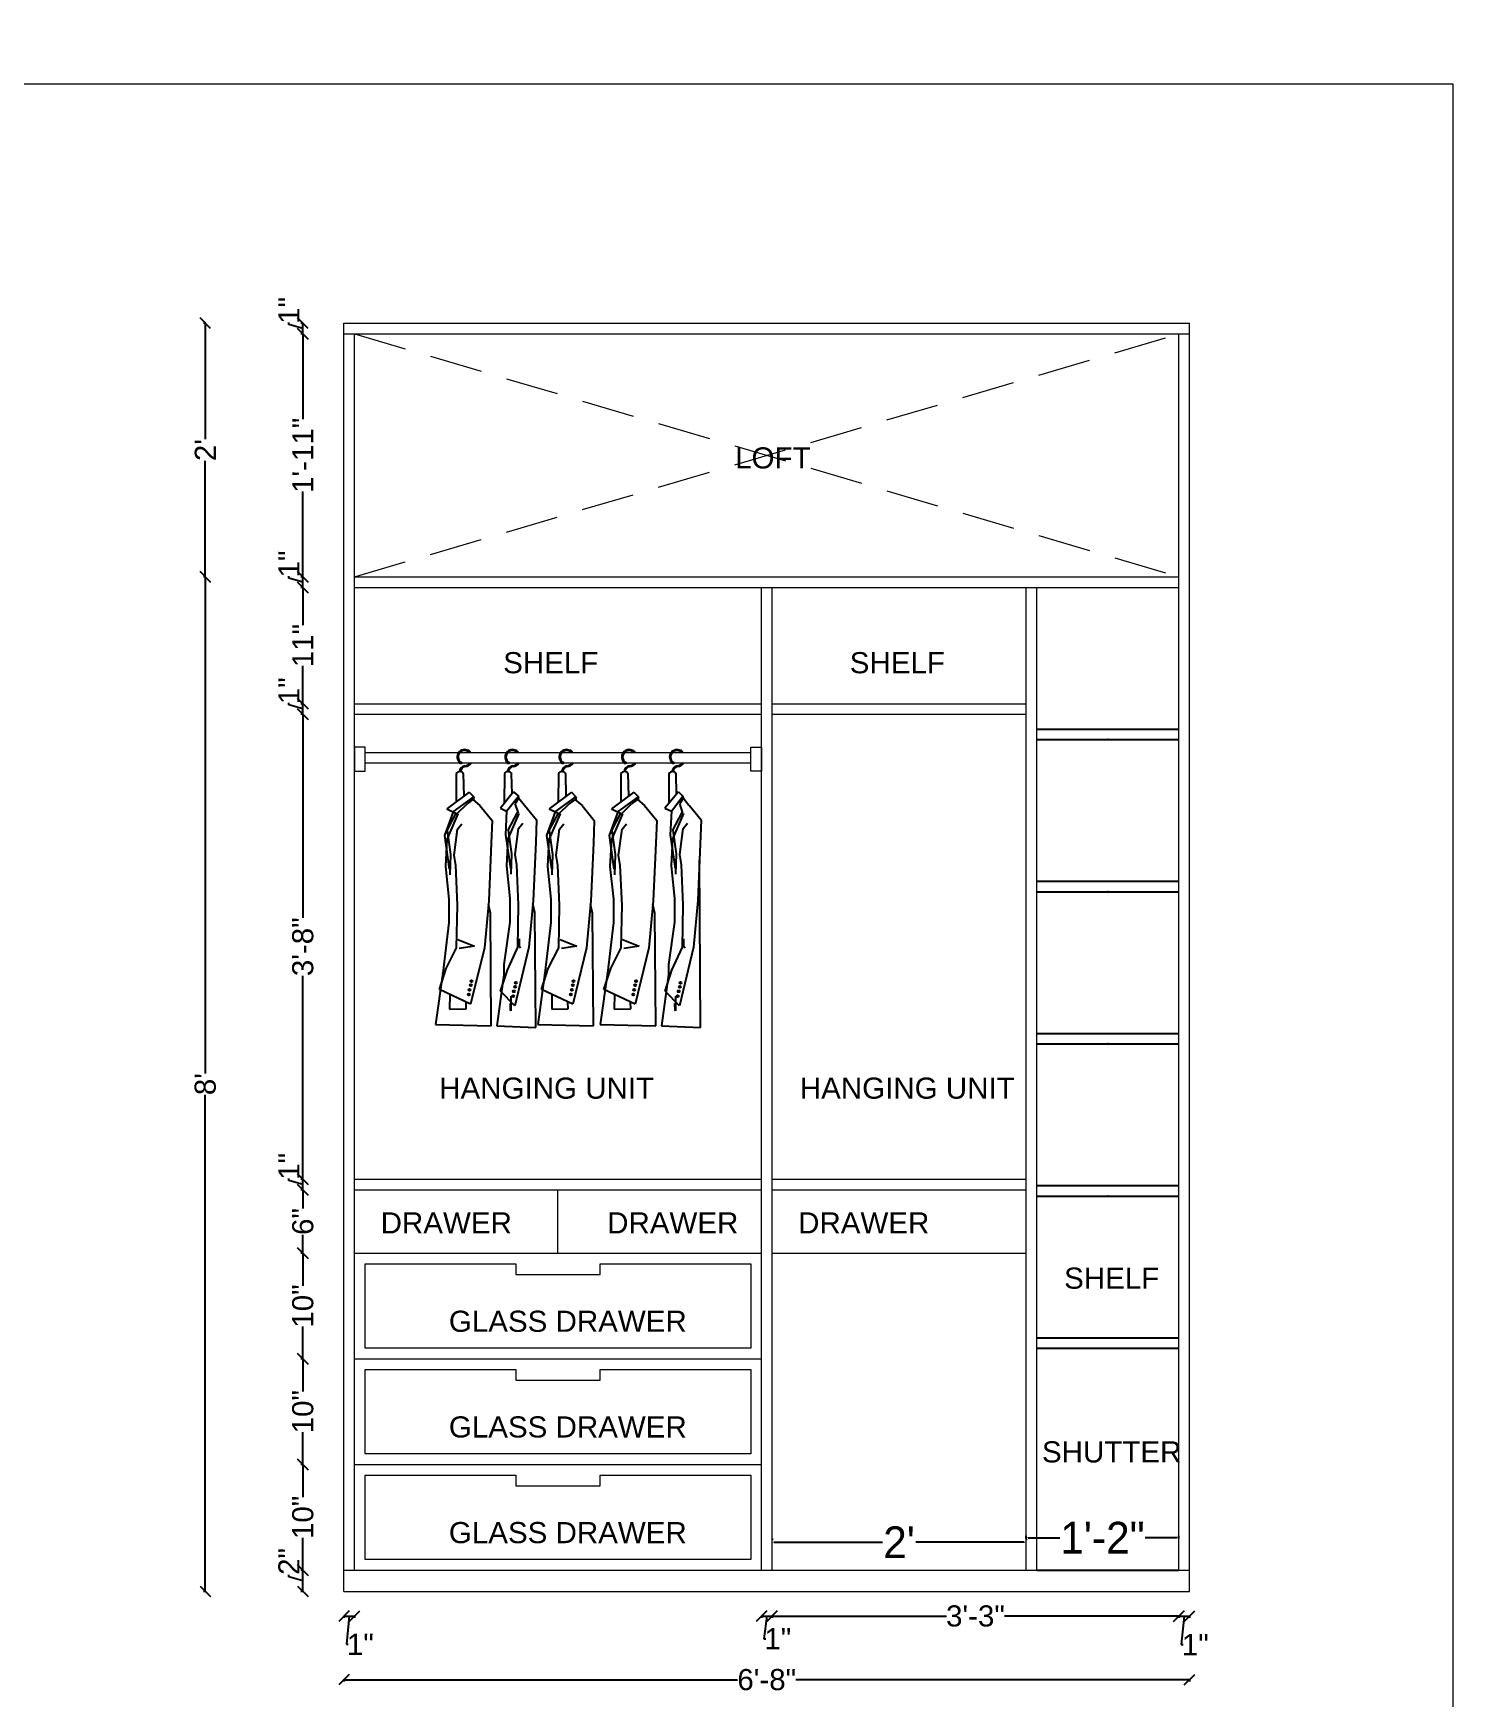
# Model space of a CAD drawing. Header units: inches. Extents: x 15448 to 46480, y -8154 to 0.
# Drawn here: x 17746.5 to 17880.8, y -3089.6 to -2932.1 of the extents above; entities that cross this region are included whole.
import ezdxf

# ---------------------------------------------------------------- set-up
doc = ezdxf.new("R2010")
doc.units = ezdxf.units.IN
doc.header["$MEASUREMENT"] = 0
doc.linetypes.add('DASHED2', pattern=[0.375, 0.25, -0.125])
doc.styles.add('b.k', font='verdana.ttf')
doc.styles.add('HEMI', font='stylu.ttf')
doc.styles.get("Standard").update_dxf_attribs({"font": 'arial.ttf'})
doc.dimstyles.new('STANDARD$0', dxfattribs={"dimscale": 0, "dimtxt": 6, "dimasz": 3, "dimexe": 2, "dimexo": 2, "dimgap": 0, "dimtad": 0, "dimtih": 1, "dimtoh": 1, "dimdec": 1, "dimzin": 0, "dimdsep": 46, "dimlunit": 4, "dimtxsty": 'b.k', "dimcen": 2.5, "dimclrd": 256, "dimclre": 256, "dimclrt": 256, "dimadec": 0, "dimazin": 0, "dimtfac": 1, "dimtdec": 1, "dimtofl": 0, "dimtmove": 2, "dimatfit": 2, "dimfxl": 1, "dimfrac": 2, "dimtolj": 1, "dimtzin": 0, "dimlwd": 9, "dimlwe": 9, "dimarcsym": 0})

# ---------------------------------------------------------------- blocks, each defined once
blk = doc.blocks.new('rdth')
at = {"color": 18, "true_color": 0x000000}
for p, q in [((3607.32, 824.21), (3607.31, 822.23)), ((3607.87, 822.64), (3607.83, 824.19)), ((3610.69, 824.21), (3610.67, 822.12)), ((3611.23, 822.81), (3611.2, 824.19)), ((3614.48, 824.21), (3614.47, 822.23)), ((3615.03, 822.64), (3614.99, 824.19)), ((3618.86, 824.21), (3618.85, 822.23)), ((3619.41, 822.64), (3619.37, 824.19)), ((3622.23, 824.21), (3622.22, 822.12)), ((3622.77, 822.81), (3622.74, 824.19)), ((3608.23, 822.91), (3606.66, 821.75)), ((3608.23, 822.91), (3608.55, 822.59)), ((3611.34, 822.95), (3610.41, 821.79)), ((3611.34, 822.95), (3611.67, 822.63)), ((3615.39, 822.91), (3613.82, 821.75)), ((3615.39, 822.91), (3615.71, 822.59)), ((3619.77, 822.91), (3618.2, 821.75)), ((3619.77, 822.91), (3620.1, 822.59)), ((3622.89, 822.95), (3621.95, 821.79)), ((3622.89, 822.95), (3623.21, 822.63)), ((3606.66, 821.75), (3607.43, 821.38)), ((3607.1, 821.54), (3608.55, 822.59)), ((3607.38, 821.41), (3608.07, 822.09)), ((3608.58, 822.47), (3608.07, 822.09)), ((3608.48, 822.4), (3608.98, 821.97)), ((3608.58, 822.47), (3608.55, 822.59)), ((3608.98, 821.97), (3609.83, 820.93)), ((3610.41, 821.79), (3610.85, 821.58)), ((3610.85, 821.58), (3611.67, 822.63)), ((3611.7, 822.51), (3611.45, 822.13)), ((3611.67, 821.45), (3611.45, 822.13)), ((3611.7, 822.51), (3611.67, 822.63)), ((3611.69, 822.51), (3612.09, 822.01)), ((3612.1, 822.01), (3612.95, 820.97)), ((3613.82, 821.75), (3614.59, 821.38)), ((3614.26, 821.54), (3615.71, 822.59)), ((3614.54, 821.41), (3615.23, 822.09)), ((3615.74, 822.47), (3615.23, 822.09)), ((3615.64, 822.4), (3616.14, 821.97)), ((3615.74, 822.47), (3615.71, 822.59)), ((3616.14, 821.97), (3616.99, 820.93)), ((3618.2, 821.75), (3618.97, 821.38)), ((3618.64, 821.54), (3620.1, 822.59)), ((3618.92, 821.41), (3619.61, 822.09)), ((3620.12, 822.47), (3619.61, 822.09)), ((3620.02, 822.4), (3620.52, 821.97)), ((3620.12, 822.47), (3620.1, 822.59)), ((3620.52, 821.97), (3621.38, 820.93)), ((3621.95, 821.79), (3622.4, 821.58)), ((3622.4, 821.58), (3623.21, 822.63)), ((3623.24, 822.51), (3622.99, 822.13)), ((3623.21, 821.45), (3622.99, 822.13)), ((3623.24, 822.51), (3623.21, 822.63)), ((3623.23, 822.51), (3623.63, 822.01)), ((3623.64, 822.01), (3624.49, 820.97)), ((3607.1, 821.54), (3606.49, 819.88)), ((3607.43, 821.39), (3606.65, 819.6)), ((3606.68, 820.22), (3607.32, 821.44)), ((3607.4, 820.33), (3607.71, 820.69)), ((3609.83, 820.93), (3609.77, 819.35)), ((3610.85, 821.58), (3610.77, 819.92)), ((3611.71, 821.43), (3610.94, 819.64)), ((3610.96, 820.26), (3611.61, 821.48)), ((3611.69, 820.37), (3611.99, 820.73)), ((3612.95, 820.97), (3612.89, 819.4)), ((3614.26, 821.54), (3613.65, 819.88)), ((3614.59, 821.39), (3613.81, 819.6)), ((3613.84, 820.22), (3614.48, 821.44)), ((3614.56, 820.33), (3614.86, 820.69)), ((3616.99, 820.93), (3616.93, 819.35)), ((3618.64, 821.54), (3618.03, 819.88)), ((3618.97, 821.39), (3618.19, 819.6)), ((3618.22, 820.22), (3618.86, 821.44)), ((3618.94, 820.33), (3619.25, 820.69)), ((3621.38, 820.93), (3621.31, 819.35)), ((3622.4, 821.58), (3622.32, 819.92)), ((3623.26, 821.43), (3622.48, 819.64)), ((3622.51, 820.26), (3623.15, 821.48)), ((3623.23, 820.37), (3623.53, 820.73)), ((3624.49, 820.97), (3624.25, 815.33)), ((3606.49, 819.88), (3606.83, 817.52)), ((3606.65, 819.6), (3606.55, 817.71)), ((3606.68, 820.22), (3606.91, 818.54)), ((3607.16, 818.5), (3607.4, 820.33)), ((3609.77, 819.35), (3609.59, 815.29)), ((3610.77, 819.92), (3611.12, 817.56)), ((3610.94, 819.64), (3610.84, 817.76)), ((3610.96, 820.26), (3611.2, 818.58)), ((3611.45, 818.55), (3611.69, 820.37)), ((3612.89, 819.4), (3612.71, 815.33)), ((3613.65, 819.88), (3613.99, 817.52)), ((3613.81, 819.6), (3613.71, 817.71)), ((3613.84, 820.22), (3614.07, 818.54)), ((3614.32, 818.5), (3614.56, 820.33)), ((3616.93, 819.35), (3616.75, 815.29)), ((3618.03, 819.88), (3618.37, 817.52)), ((3618.19, 819.6), (3618.09, 817.71)), ((3618.22, 820.22), (3618.46, 818.54)), ((3618.7, 818.5), (3618.94, 820.33)), ((3621.31, 819.35), (3621.13, 815.29)), ((3622.32, 819.92), (3622.66, 817.56)), ((3622.48, 819.64), (3622.38, 817.76)), ((3622.51, 820.26), (3622.74, 818.58)), ((3622.99, 818.55), (3623.23, 820.37)), ((3606.91, 818.54), (3606.86, 817.12)), ((3607.28, 817.78), (3607.16, 818.5)), ((3611.2, 818.58), (3611.14, 817.16)), ((3611.57, 817.82), (3611.45, 818.55)), ((3614.07, 818.54), (3614.02, 817.12)), ((3614.44, 817.78), (3614.32, 818.5)), ((3618.46, 818.54), (3618.4, 817.12)), ((3618.82, 817.78), (3618.7, 818.5)), ((3622.74, 818.58), (3622.69, 817.16)), ((3623.11, 817.82), (3622.99, 818.55)), ((3606.55, 817.71), (3606.79, 815.41)), ((3607.4, 814.98), (3607.28, 817.78)), ((3610.84, 817.76), (3611.08, 815.45)), ((3611.69, 815.02), (3611.57, 817.82)), ((3613.71, 817.71), (3613.95, 815.41)), ((3614.56, 814.98), (3614.44, 817.78)), ((3618.09, 817.71), (3618.34, 815.41)), ((3618.94, 814.98), (3618.82, 817.78)), ((3622.38, 817.76), (3622.62, 815.45)), ((3623.23, 815.02), (3623.11, 817.82)), ((3624.43, 806.42), (3624.37, 818.15)), ((3606.79, 815.41), (3606.79, 813.77)), ((3607.34, 812.01), (3607.4, 814.98)), ((3609.59, 815.29), (3609.29, 812.01)), ((3609.71, 814.44), (3609.57, 815.04)), ((3611.08, 815.45), (3611.08, 813.81)), ((3611.63, 812.05), (3611.69, 815.02)), ((3612.71, 815.33), (3612.4, 812.05)), ((3612.83, 814.48), (3612.68, 815.08)), ((3613.95, 815.41), (3613.95, 813.77)), ((3614.5, 812.01), (3614.56, 814.98)), ((3616.75, 815.29), (3616.45, 812.01)), ((3616.87, 814.44), (3616.73, 815.04)), ((3618.34, 815.41), (3618.34, 813.77)), ((3618.88, 812.01), (3618.94, 814.98)), ((3621.13, 815.29), (3620.83, 812.01)), ((3621.25, 814.44), (3621.11, 815.04)), ((3622.62, 815.45), (3622.62, 813.81)), ((3623.17, 812.05), (3623.23, 815.02)), ((3624.25, 815.33), (3623.94, 812.05)), ((3606.79, 813.77), (3606.37, 810.22)), ((3609.77, 806.53), (3609.71, 814.44)), ((3611.08, 813.81), (3610.66, 810.83)), ((3612.89, 806.42), (3612.83, 814.48)), ((3613.95, 813.77), (3613.53, 810.22)), ((3616.93, 806.53), (3616.87, 814.44)), ((3618.34, 813.77), (3617.91, 810.22)), ((3621.31, 806.53), (3621.25, 814.44)), ((3622.62, 813.81), (3622.2, 810.83)), ((3607.43, 812.59), (3608.6, 812.11)), ((3611.72, 812.63), (3611.72, 812.15)), ((3614.59, 812.59), (3615.76, 812.11)), ((3618.97, 812.59), (3620.14, 812.11)), ((3623.26, 812.63), (3623.26, 812.15)), ((3606.61, 810.54), (3607.34, 812.01)), ((3608.6, 812.11), (3607.53, 811.95)), ((3609.29, 812.01), (3608.32, 808.04)), ((3610.9, 810.43), (3611.63, 812.05)), ((3612.4, 812.05), (3611.43, 807.93)), ((3611.72, 812.15), (3611.81, 811.99)), ((3613.77, 810.54), (3614.5, 812.01)), ((3615.76, 812.11), (3614.69, 811.95)), ((3616.45, 812.01), (3615.48, 808.04)), ((3618.15, 810.54), (3618.88, 812.01)), ((3620.14, 812.11), (3619.07, 811.95)), ((3620.83, 812.01), (3619.86, 808.04)), ((3622.44, 810.43), (3623.17, 812.05)), ((3623.94, 812.05), (3622.98, 807.93)), ((3623.26, 812.15), (3623.36, 811.99)), ((3606.37, 810.24), (3605.87, 806.63)), ((3606.13, 809.08), (3606.61, 810.54)), ((3606.37, 810.22), (3606.37, 810.24)), ((3610.66, 810.13), (3610.15, 806.52)), ((3610.42, 808.97), (3610.9, 810.43)), ((3610.66, 810.83), (3610.66, 810.13)), ((3613.53, 810.24), (3613.03, 806.63)), ((3613.29, 809.08), (3613.77, 810.54)), ((3613.53, 810.22), (3613.53, 810.24)), ((3617.91, 810.24), (3617.41, 806.63)), ((3617.67, 809.08), (3618.15, 810.54)), ((3617.91, 810.22), (3617.91, 810.24)), ((3622.2, 810.13), (3621.7, 806.52)), ((3621.96, 808.97), (3622.44, 810.43)), ((3622.2, 810.83), (3622.2, 810.13)), ((3608.32, 808.04), (3606.13, 809.08)), ((3611.43, 807.93), (3610.42, 808.97)), ((3615.48, 808.04), (3613.29, 809.08)), ((3619.86, 808.04), (3617.67, 809.08)), ((3622.98, 807.93), (3621.96, 808.97)), ((3606.87, 808.73), (3606.85, 807.7)), ((3606.85, 807.7), (3608.01, 807.72)), ((3608.01, 807.72), (3608, 808.2)), ((3611.12, 807.61), (3611.11, 808.09)), ((3611.15, 808.62), (3611.14, 807.59)), ((3614.02, 808.73), (3614.01, 807.7)), ((3614.01, 807.7), (3615.17, 807.72)), ((3615.17, 807.72), (3615.15, 808.2)), ((3618.41, 808.73), (3618.39, 807.7)), ((3618.39, 807.7), (3619.55, 807.72)), ((3619.55, 807.72), (3619.54, 808.2)), ((3622.67, 807.61), (3622.65, 808.09)), ((3622.69, 808.62), (3622.68, 807.59)), ((3605.87, 806.63), (3609.77, 806.53)), ((3610.15, 806.52), (3612.89, 806.42)), ((3611.14, 807.59), (3611.12, 807.61)), ((3613.03, 806.63), (3616.93, 806.53)), ((3617.41, 806.63), (3621.31, 806.53)), ((3621.7, 806.52), (3624.43, 806.42)), ((3622.68, 807.59), (3622.67, 807.61))]:
    blk.add_line(p, q, dxfattribs=at)
for centre, radius in [((3607.62, 824.97), 0.055), ((3610.97, 824.97), 0.055), ((3614.78, 824.97), 0.055), ((3619.16, 824.97), 0.055), ((3622.51, 824.97), 0.055), ((3608.25, 809.06), 0.0683), ((3608.33, 809.38), 0.0683), ((3608.38, 809.66), 0.0683), ((3611.36, 808.95), 0.0683), ((3611.45, 809.27), 0.0683), ((3611.5, 809.55), 0.0683), ((3615.41, 809.06), 0.0683), ((3615.49, 809.38), 0.0683), ((3615.54, 809.66), 0.0683), ((3619.79, 809.06), 0.0683), ((3619.87, 809.38), 0.0683), ((3619.92, 809.66), 0.0683), ((3622.91, 808.95), 0.0683), ((3622.99, 809.27), 0.0683), ((3623.04, 809.55), 0.0683), ((3608.19, 808.73), 0.0683), ((3611.3, 808.61), 0.0683), ((3615.35, 808.73), 0.0683), ((3619.73, 808.73), 0.0683), ((3622.84, 808.61), 0.0683)]:
    blk.add_circle(centre, radius, dxfattribs=at)
for centre, radius, start, end in [((3607.9, 825.38), 0.522, 58.8889, 230.4094), ((3607.9, 825.38), 0.465, 58.8889, 230.4094), ((3607.86, 825.31), 0.552, 46.2084, 58.8889), ((3607.86, 825.31), 0.609, 40.831, 58.8889), ((3611.26, 825.38), 0.522, 58.8889, 230.4094), ((3611.26, 825.38), 0.465, 58.8889, 230.4094), ((3611.21, 825.31), 0.552, 46.2084, 58.8889), ((3611.21, 825.31), 0.609, 40.831, 58.8889), ((3615.06, 825.38), 0.522, 58.8889, 230.4094), ((3615.06, 825.38), 0.465, 58.8889, 230.4094), ((3615.01, 825.31), 0.552, 46.2084, 58.8889), ((3615.01, 825.31), 0.609, 40.831, 58.8889), ((3619.44, 825.38), 0.522, 58.8889, 230.4094), ((3619.44, 825.38), 0.465, 58.8889, 230.4094), ((3619.4, 825.31), 0.552, 46.2084, 58.8889), ((3619.4, 825.31), 0.609, 40.831, 58.8889), ((3622.8, 825.38), 0.522, 58.8889, 230.4094), ((3622.8, 825.38), 0.465, 58.8889, 230.4094), ((3622.75, 825.31), 0.552, 46.2084, 58.8889), ((3622.75, 825.31), 0.609, 40.831, 58.8889), ((3607.57, 824.07), 0.288, 24.2419, 150.7783), ((3608, 824.31), 0.457, 98.1438, 177.8717), ((3608, 824.31), 0.4, 98.1438, 177.7449), ((3607.86, 825.31), 0.552, 278.1438, 320.7311), ((3607.86, 825.31), 0.609, 278.1438, 325.0188), ((3610.94, 824.07), 0.288, 24.2419, 150.7783), ((3611.35, 824.31), 0.457, 98.1438, 177.8717), ((3611.35, 824.31), 0.4, 98.1438, 177.7449), ((3611.21, 825.31), 0.552, 278.1438, 320.7311), ((3611.21, 825.31), 0.609, 278.1438, 325.0188), ((3614.73, 824.07), 0.288, 24.2419, 150.7783), ((3615.16, 824.31), 0.457, 98.1438, 177.8717), ((3615.16, 824.31), 0.4, 98.1438, 177.7449), ((3615.01, 825.31), 0.552, 278.1438, 320.7311), ((3615.01, 825.31), 0.609, 278.1438, 325.0188), ((3619.11, 824.07), 0.288, 24.2419, 150.7783), ((3619.54, 824.31), 0.457, 98.1438, 177.8717), ((3619.54, 824.31), 0.4, 98.1438, 177.7449), ((3619.4, 825.31), 0.552, 278.1438, 320.7311), ((3619.4, 825.31), 0.609, 278.1438, 325.0188), ((3622.48, 824.07), 0.288, 24.2419, 150.7783), ((3622.89, 824.31), 0.457, 98.1438, 177.8717), ((3622.89, 824.31), 0.4, 98.1438, 177.7449), ((3622.75, 825.31), 0.552, 278.1438, 320.7311), ((3622.75, 825.31), 0.609, 278.1438, 325.0188)]:
    blk.add_arc(centre, radius, start, end, dxfattribs=at)
blk = doc.blocks.new('_Oblique')
at = {"color": 0, "linetype": 'ByBlock', "lineweight": -2}
blk.add_line((-0.5, -0.5), (0.5, 0.5), dxfattribs=at)
blk = doc.blocks.new('*D67')
at = {"color": 1, "lineweight": -2, "transparency": 16777216}
for p, q in [((17772.08, -3077.58), (17771.86, -3077.58)), ((17772.04, -3079.58), (17772.04, -3077.58)), ((17770.72, -3078.19), (17770.72, -3078.01)), ((17772.04, -3078.58), (17770.72, -3078.19)), ((17772.08, -3079.58), (17771.86, -3079.58))]:
    blk.add_line(p, q, dxfattribs=at)
at = {"layer": 'Defpoints', "color": 0, "transparency": 16777216}
for p in [(17772.04, -3077.58), (17775.93, -3077.58), (17775.93, -3079.58)]:
    blk.add_point(p, dxfattribs=at)
at = {"color": 1, "lineweight": -2, "transparency": 16777216}
for p, rotation in [((17772.04, -3077.58), 90), ((17772.04, -3079.58), 270)]:
    blk.add_blockref('_Oblique', p, dxfattribs=dict(at, rotation=rotation))
at = {"color": 1, "lineweight": 5, "transparency": 16777216, "insert": (17770.72, -3076.75), "char_height": 2, "attachment_point": 5, "rotation": 90}
blk.add_mtext('\\A1;2"', dxfattribs=at)
blk = doc.blocks.new('*D68')
at = {"color": 1, "lineweight": -2, "transparency": 16777216}
for p, q in [((17772.08, -3067.58), (17771.86, -3067.58)), ((17772.04, -3067.58), (17772.04, -3070.66)), ((17772.04, -3077.58), (17772.04, -3074.5)), ((17772.08, -3077.58), (17771.86, -3077.58))]:
    blk.add_line(p, q, dxfattribs=at)
at = {"layer": 'Defpoints', "color": 0, "transparency": 16777216}
for p in [(17772.04, -3067.58), (17776.93, -3067.58), (17775.93, -3077.58)]:
    blk.add_point(p, dxfattribs=at)
at = {"color": 1, "lineweight": -2, "transparency": 16777216}
for p, rotation in [((17772.04, -3067.58), 90), ((17772.04, -3077.58), 270)]:
    blk.add_blockref('_Oblique', p, dxfattribs=dict(at, rotation=rotation))
at = {"color": 1, "lineweight": 5, "transparency": 16777216, "insert": (17772.04, -3072.58), "char_height": 2, "attachment_point": 5, "rotation": 90}
blk.add_mtext('\\A1;10"', dxfattribs=at)
blk = doc.blocks.new('*D69')
at = {"color": 1, "lineweight": -2, "transparency": 16777216}
for p, q in [((17772.08, -3057.58), (17771.86, -3057.58)), ((17772.04, -3057.58), (17772.04, -3060.66)), ((17772.04, -3067.58), (17772.04, -3064.5)), ((17772.08, -3067.58), (17771.86, -3067.58))]:
    blk.add_line(p, q, dxfattribs=at)
at = {"layer": 'Defpoints', "color": 0, "transparency": 16777216}
for p in [(17772.04, -3057.58), (17776.93, -3057.58), (17776.93, -3067.58)]:
    blk.add_point(p, dxfattribs=at)
at = {"color": 1, "lineweight": -2, "transparency": 16777216}
for p, rotation in [((17772.04, -3057.58), 90), ((17772.04, -3067.58), 270)]:
    blk.add_blockref('_Oblique', p, dxfattribs=dict(at, rotation=rotation))
at = {"color": 1, "lineweight": 5, "transparency": 16777216, "insert": (17772.04, -3062.58), "char_height": 2, "attachment_point": 5, "rotation": 90}
blk.add_mtext('\\A1;10"', dxfattribs=at)
blk = doc.blocks.new('*D70')
at = {"color": 1, "lineweight": -2, "transparency": 16777216}
for p, q in [((17772.08, -3047.58), (17771.86, -3047.58)), ((17772.04, -3047.58), (17772.04, -3050.66)), ((17772.04, -3057.58), (17772.04, -3054.5)), ((17772.08, -3057.58), (17771.86, -3057.58))]:
    blk.add_line(p, q, dxfattribs=at)
at = {"layer": 'Defpoints', "color": 0, "transparency": 16777216}
for p in [(17772.04, -3047.58), (17776.93, -3047.58), (17776.93, -3057.58)]:
    blk.add_point(p, dxfattribs=at)
at = {"color": 1, "lineweight": -2, "transparency": 16777216}
for p, rotation in [((17772.04, -3047.58), 90), ((17772.04, -3057.58), 270)]:
    blk.add_blockref('_Oblique', p, dxfattribs=dict(at, rotation=rotation))
at = {"color": 1, "lineweight": 5, "transparency": 16777216, "insert": (17772.04, -3052.58), "char_height": 2, "attachment_point": 5, "rotation": 90}
blk.add_mtext('\\A1;10"', dxfattribs=at)
blk = doc.blocks.new('*D71')
at = {"color": 1, "lineweight": -2, "transparency": 16777216}
for p, q in [((17772.08, -3041.58), (17771.86, -3041.58)), ((17772.04, -3041.58), (17772.04, -3043.34)), ((17772.04, -3047.58), (17772.04, -3045.83)), ((17772.08, -3047.58), (17771.86, -3047.58))]:
    blk.add_line(p, q, dxfattribs=at)
at = {"layer": 'Defpoints', "color": 0, "transparency": 16777216}
for p in [(17772.04, -3041.58), (17776.93, -3041.58), (17776.93, -3047.58)]:
    blk.add_point(p, dxfattribs=at)
at = {"color": 1, "lineweight": -2, "transparency": 16777216}
for p, rotation in [((17772.04, -3041.58), 90), ((17772.04, -3047.58), 270)]:
    blk.add_blockref('_Oblique', p, dxfattribs=dict(at, rotation=rotation))
at = {"color": 1, "lineweight": 5, "transparency": 16777216, "insert": (17772.04, -3044.58), "char_height": 2, "attachment_point": 5, "rotation": 90}
blk.add_mtext('\\A1;6"', dxfattribs=at)
blk = doc.blocks.new('*D72')
at = {"color": 1, "lineweight": -2, "transparency": 16777216}
for p, q in [((17770.72, -3040.69), (17770.72, -3040.51)), ((17772.04, -3041.08), (17770.72, -3040.69)), ((17772.08, -3040.58), (17771.86, -3040.58)), ((17772.04, -3041.58), (17772.04, -3040.58)), ((17772.08, -3041.58), (17771.86, -3041.58))]:
    blk.add_line(p, q, dxfattribs=at)
at = {"layer": 'Defpoints', "color": 0, "transparency": 16777216}
for p in [(17772.04, -3040.58), (17776.93, -3040.58), (17776.93, -3041.58)]:
    blk.add_point(p, dxfattribs=at)
at = {"color": 1, "lineweight": -2, "transparency": 16777216}
for p, rotation in [((17772.04, -3040.58), 90), ((17772.04, -3041.58), 270)]:
    blk.add_blockref('_Oblique', p, dxfattribs=dict(at, rotation=rotation))
at = {"color": 1, "lineweight": 5, "transparency": 16777216, "insert": (17770.72, -3039.36), "char_height": 2, "attachment_point": 5, "rotation": 90}
blk.add_mtext('\\A1;1"', dxfattribs=at)
blk = doc.blocks.new('*D73')
at = {"color": 1, "lineweight": -2, "transparency": 16777216}
for p, q in [((17772.08, -2996.58), (17771.86, -2996.58)), ((17772.04, -2996.58), (17772.04, -3015.83)), ((17772.04, -3040.58), (17772.04, -3021.33)), ((17772.08, -3040.58), (17771.86, -3040.58))]:
    blk.add_line(p, q, dxfattribs=at)
at = {"layer": 'Defpoints', "color": 0, "transparency": 16777216}
for p in [(17772.04, -2996.58), (17776.93, -2996.58), (17776.93, -3040.58)]:
    blk.add_point(p, dxfattribs=at)
at = {"color": 1, "lineweight": -2, "transparency": 16777216}
for p, rotation in [((17772.04, -2996.58), 90), ((17772.04, -3040.58), 270)]:
    blk.add_blockref('_Oblique', p, dxfattribs=dict(at, rotation=rotation))
at = {"color": 1, "lineweight": 5, "transparency": 16777216, "insert": (17772.04, -3018.58), "char_height": 2, "attachment_point": 5, "rotation": 90}
blk.add_mtext('\\A1;3\'-8"', dxfattribs=at)
blk = doc.blocks.new('*D74')
at = {"color": 1, "lineweight": -2, "transparency": 16777216}
for p, q in [((17770.72, -2995.69), (17770.72, -2995.51)), ((17772.04, -2996.08), (17770.72, -2995.69)), ((17772.08, -2995.58), (17771.86, -2995.58)), ((17772.04, -2996.58), (17772.04, -2995.58)), ((17772.08, -2996.58), (17771.86, -2996.58))]:
    blk.add_line(p, q, dxfattribs=at)
at = {"layer": 'Defpoints', "color": 0, "transparency": 16777216}
for p in [(17772.04, -2995.58), (17776.93, -2995.58), (17776.93, -2996.58)]:
    blk.add_point(p, dxfattribs=at)
at = {"color": 1, "lineweight": -2, "transparency": 16777216}
for p, rotation in [((17772.04, -2995.58), 90), ((17772.04, -2996.58), 270)]:
    blk.add_blockref('_Oblique', p, dxfattribs=dict(at, rotation=rotation))
at = {"color": 1, "lineweight": 5, "transparency": 16777216, "insert": (17770.72, -2994.36), "char_height": 2, "attachment_point": 5, "rotation": 90}
blk.add_mtext('\\A1;1"', dxfattribs=at)
blk = doc.blocks.new('*D75')
at = {"color": 1, "lineweight": -2, "transparency": 16777216}
for p, q in [((17772.08, -2984.58), (17771.86, -2984.58)), ((17772.04, -2984.58), (17772.04, -2988.16)), ((17772.04, -2995.58), (17772.04, -2992)), ((17772.08, -2995.58), (17771.86, -2995.58))]:
    blk.add_line(p, q, dxfattribs=at)
at = {"layer": 'Defpoints', "color": 0, "transparency": 16777216}
for p in [(17772.04, -2984.58), (17776.93, -2984.58), (17776.93, -2995.58)]:
    blk.add_point(p, dxfattribs=at)
at = {"color": 1, "lineweight": -2, "transparency": 16777216}
for p, rotation in [((17772.04, -2984.58), 90), ((17772.04, -2995.58), 270)]:
    blk.add_blockref('_Oblique', p, dxfattribs=dict(at, rotation=rotation))
at = {"color": 1, "lineweight": 5, "transparency": 16777216, "insert": (17772.04, -2990.08), "char_height": 2, "attachment_point": 5, "rotation": 90}
blk.add_mtext('\\A1;11"', dxfattribs=at)
blk = doc.blocks.new('*D76')
at = {"color": 1, "lineweight": -2, "transparency": 16777216}
for p, q in [((17770.72, -2983.69), (17770.72, -2983.51)), ((17772.04, -2984.08), (17770.72, -2983.69)), ((17772.08, -2983.58), (17771.86, -2983.58)), ((17772.08, -2984.58), (17771.86, -2984.58)), ((17772.04, -2984.58), (17772.04, -2983.58))]:
    blk.add_line(p, q, dxfattribs=at)
at = {"layer": 'Defpoints', "color": 0, "transparency": 16777216}
for p in [(17772.04, -2983.58), (17776.93, -2983.58), (17776.93, -2984.58)]:
    blk.add_point(p, dxfattribs=at)
at = {"color": 1, "lineweight": -2, "transparency": 16777216}
for p, rotation in [((17772.04, -2983.58), 90), ((17772.04, -2984.58), 270)]:
    blk.add_blockref('_Oblique', p, dxfattribs=dict(at, rotation=rotation))
at = {"color": 1, "lineweight": 5, "transparency": 16777216, "insert": (17770.72, -2982.36), "char_height": 2, "attachment_point": 5, "rotation": 90}
blk.add_mtext('\\A1;1"', dxfattribs=at)
blk = doc.blocks.new('*D77')
at = {"color": 1, "lineweight": -2, "transparency": 16777216}
for p, q in [((17772.08, -2960.58), (17771.86, -2960.58)), ((17772.04, -2960.58), (17772.04, -2968.65)), ((17772.04, -2983.58), (17772.04, -2975.51)), ((17772.08, -2983.58), (17771.86, -2983.58))]:
    blk.add_line(p, q, dxfattribs=at)
at = {"layer": 'Defpoints', "color": 0, "transparency": 16777216}
for p in [(17772.04, -2960.58), (17776.93, -2960.58), (17776.93, -2983.58)]:
    blk.add_point(p, dxfattribs=at)
at = {"color": 1, "lineweight": -2, "transparency": 16777216}
for p, rotation in [((17772.04, -2960.58), 90), ((17772.04, -2983.58), 270)]:
    blk.add_blockref('_Oblique', p, dxfattribs=dict(at, rotation=rotation))
at = {"color": 1, "lineweight": 5, "transparency": 16777216, "insert": (17772.04, -2972.08), "char_height": 2, "attachment_point": 5, "rotation": 90}
blk.add_mtext('\\A1;1\'-11"', dxfattribs=at)
blk = doc.blocks.new('*D78')
at = {"color": 1, "lineweight": -2, "transparency": 16777216}
for p, q in [((17770.72, -2959.69), (17770.72, -2959.51)), ((17772.04, -2960.08), (17770.72, -2959.69)), ((17772.08, -2959.58), (17771.86, -2959.58)), ((17772.08, -2960.58), (17771.86, -2960.58)), ((17772.04, -2960.58), (17772.04, -2959.58))]:
    blk.add_line(p, q, dxfattribs=at)
at = {"layer": 'Defpoints', "color": 0, "transparency": 16777216}
for p in [(17772.04, -2959.58), (17775.93, -2959.58), (17776.93, -2960.58)]:
    blk.add_point(p, dxfattribs=at)
at = {"color": 1, "lineweight": -2, "transparency": 16777216}
for p, rotation in [((17772.04, -2959.58), 90), ((17772.04, -2960.58), 270)]:
    blk.add_blockref('_Oblique', p, dxfattribs=dict(at, rotation=rotation))
at = {"color": 1, "lineweight": 5, "transparency": 16777216, "insert": (17770.72, -2958.36), "char_height": 2, "attachment_point": 5, "rotation": 90}
blk.add_mtext('\\A1;1"', dxfattribs=at)
blk = doc.blocks.new('*D79')
at = {"color": 1, "lineweight": -2, "transparency": 16777216}
for p, q in [((17775.93, -3081.88), (17775.93, -3082.1)), ((17775.93, -3081.92), (17776.93, -3081.92)), ((17776.43, -3081.92), (17776.16, -3084.59)), ((17776.93, -3081.88), (17776.93, -3082.1)), ((17776.16, -3084.59), (17776.34, -3084.59))]:
    blk.add_line(p, q, dxfattribs=at)
at = {"layer": 'Defpoints', "color": 0, "transparency": 16777216}
for p in [(17775.93, -3077.73), (17776.93, -3077.73), (17776.93, -3081.92)]:
    blk.add_point(p, dxfattribs=at)
at = {"color": 1, "lineweight": -2, "transparency": 16777216, "rotation": 180}
blk.add_blockref('_Oblique', (17775.93, -3081.92), dxfattribs=at)
at = {"color": 1, "lineweight": -2, "transparency": 16777216}
blk.add_blockref('_Oblique', (17776.93, -3081.92), dxfattribs=at)
at = {"color": 1, "lineweight": 5, "transparency": 16777216, "insert": (17777.48, -3084.59), "char_height": 2, "attachment_point": 5}
blk.add_mtext('\\A1;1"', dxfattribs=at)
blk = doc.blocks.new('*D80')
at = {"color": 1, "lineweight": -2, "transparency": 16777216}
for p, q in [((17776.93, -4.15), (17776.93, -4.37)), ((17776.93, -4.19), (17793.43, -4.19)), ((17815.43, -4.19), (17798.93, -4.19)), ((17815.43, -4.23), (17815.43, -4.01))]:
    blk.add_line(p, q, dxfattribs=at)
at = {"layer": 'Defpoints', "color": 0, "transparency": 16777216}
for p in [(17776.93, 0), (17815.43, -4.19), (17815.43, -3077.58)]:
    blk.add_point(p, dxfattribs=at)
at = {"color": 1, "lineweight": -2, "transparency": 16777216, "rotation": 180}
blk.add_blockref('_Oblique', (17776.93, -4.19), dxfattribs=at)
at = {"color": 1, "lineweight": -2, "transparency": 16777216}
blk.add_blockref('_Oblique', (17815.43, -4.19), dxfattribs=at)
at = {"color": 1, "lineweight": 5, "transparency": 16777216, "insert": (17796.18, -4.19), "char_height": 2, "attachment_point": 5}
blk.add_mtext('\\A1;3\'-3"', dxfattribs=at)
blk = doc.blocks.new('*D81')
at = {"color": 1, "lineweight": -2, "transparency": 16777216}
for p, q in [((17815.43, -3081.88), (17815.43, -3082.1)), ((17815.43, -3081.92), (17816.43, -3081.92)), ((17815.93, -3081.92), (17815.66, -3084.06)), ((17816.43, -3081.88), (17816.43, -3082.1)), ((17815.66, -3084.06), (17815.84, -3084.06))]:
    blk.add_line(p, q, dxfattribs=at)
at = {"layer": 'Defpoints', "color": 0, "transparency": 16777216}
for p in [(17815.43, -3077.58), (17816.43, -3077.58), (17816.43, -3081.92)]:
    blk.add_point(p, dxfattribs=at)
at = {"color": 1, "lineweight": -2, "transparency": 16777216, "rotation": 180}
blk.add_blockref('_Oblique', (17815.43, -3081.92), dxfattribs=at)
at = {"color": 1, "lineweight": -2, "transparency": 16777216}
blk.add_blockref('_Oblique', (17816.43, -3081.92), dxfattribs=at)
at = {"color": 1, "lineweight": 5, "transparency": 16777216, "insert": (17816.98, -3084.06), "char_height": 2, "attachment_point": 5}
blk.add_mtext('\\A1;1"', dxfattribs=at)
blk = doc.blocks.new('*D82')
at = {"color": 1, "lineweight": -2, "transparency": 16777216}
for p, q in [((17816.43, -3081.88), (17816.43, -3082.1)), ((17816.43, -3081.92), (17832.93, -3081.92)), ((17854.93, -3081.92), (17838.43, -3081.92)), ((17854.93, -3081.88), (17854.93, -3082.1))]:
    blk.add_line(p, q, dxfattribs=at)
at = {"layer": 'Defpoints', "color": 0, "transparency": 16777216}
for p in [(17816.43, -3077.58), (17854.93, -3077.58), (17854.93, -3081.92)]:
    blk.add_point(p, dxfattribs=at)
at = {"color": 1, "lineweight": -2, "transparency": 16777216, "rotation": 180}
blk.add_blockref('_Oblique', (17816.43, -3081.92), dxfattribs=at)
at = {"color": 1, "lineweight": -2, "transparency": 16777216}
blk.add_blockref('_Oblique', (17854.93, -3081.92), dxfattribs=at)
at = {"color": 1, "lineweight": 5, "transparency": 16777216, "insert": (17835.68, -3081.92), "char_height": 2, "attachment_point": 5}
blk.add_mtext('\\A1;3\'-3"', dxfattribs=at)
blk = doc.blocks.new('*D83')
at = {"color": 1, "lineweight": -2, "transparency": 16777216}
for p, q in [((17854.93, -3081.88), (17854.93, -3082.1)), ((17854.93, -3081.92), (17855.93, -3081.92)), ((17855.43, -3081.92), (17855.16, -3084.62)), ((17855.93, -3081.88), (17855.93, -3082.1)), ((17855.16, -3084.62), (17855.34, -3084.62))]:
    blk.add_line(p, q, dxfattribs=at)
at = {"layer": 'Defpoints', "color": 0, "transparency": 16777216}
for p in [(17854.93, -3077.58), (17855.93, -3079.58), (17855.93, -3081.92)]:
    blk.add_point(p, dxfattribs=at)
at = {"color": 1, "lineweight": -2, "transparency": 16777216, "rotation": 180}
blk.add_blockref('_Oblique', (17854.93, -3081.92), dxfattribs=at)
at = {"color": 1, "lineweight": -2, "transparency": 16777216}
blk.add_blockref('_Oblique', (17855.93, -3081.92), dxfattribs=at)
at = {"color": 1, "lineweight": 5, "transparency": 16777216, "insert": (17856.48, -3084.62), "char_height": 2, "attachment_point": 5}
blk.add_mtext('\\A1;1"', dxfattribs=at)
blk = doc.blocks.new('*D84')
at = {"color": 1, "lineweight": -2, "transparency": 16777216}
for p, q in [((17775.93, -3087.9), (17775.93, -3088.12)), ((17775.93, -3087.94), (17813.17, -3087.94)), ((17855.93, -3087.94), (17818.68, -3087.94)), ((17855.93, -3087.9), (17855.93, -3088.12))]:
    blk.add_line(p, q, dxfattribs=at)
at = {"layer": 'Defpoints', "color": 0, "transparency": 16777216}
for p in [(17775.93, -3079.58), (17855.93, -3079.58), (17855.93, -3087.94)]:
    blk.add_point(p, dxfattribs=at)
at = {"color": 1, "lineweight": -2, "transparency": 16777216, "rotation": 180}
blk.add_blockref('_Oblique', (17775.93, -3087.94), dxfattribs=at)
at = {"color": 1, "lineweight": -2, "transparency": 16777216}
blk.add_blockref('_Oblique', (17855.93, -3087.94), dxfattribs=at)
at = {"color": 1, "lineweight": 5, "transparency": 16777216, "insert": (17815.93, -3087.94), "char_height": 2, "attachment_point": 5}
blk.add_mtext('\\A1;6\'-8"', dxfattribs=at)
blk = doc.blocks.new('*D85')
at = {"color": 1, "lineweight": -2, "transparency": 16777216}
for p, q in [((17762.85, -2983.58), (17762.63, -2983.58)), ((17762.81, -2983.58), (17762.81, -3030.57)), ((17762.81, -3079.58), (17762.81, -3032.59)), ((17762.85, -3079.58), (17762.63, -3079.58))]:
    blk.add_line(p, q, dxfattribs=at)
at = {"layer": 'Defpoints', "color": 0, "transparency": 16777216}
for p in [(17762.81, -2983.58), (17776.93, -2983.58), (17776.93, -3079.58)]:
    blk.add_point(p, dxfattribs=at)
at = {"color": 1, "lineweight": -2, "transparency": 16777216}
for p, rotation in [((17762.81, -2983.58), 90), ((17762.81, -3079.58), 270)]:
    blk.add_blockref('_Oblique', p, dxfattribs=dict(at, rotation=rotation))
at = {"color": 1, "lineweight": 5, "transparency": 16777216, "insert": (17762.81, -3031.58), "char_height": 2, "attachment_point": 5, "rotation": 90}
blk.add_mtext("\\A1;8'", dxfattribs=at)
blk = doc.blocks.new('*D86')
at = {"color": 1, "lineweight": -2, "transparency": 16777216}
for p, q in [((17762.85, -2959.58), (17762.63, -2959.58)), ((17762.81, -2959.58), (17762.81, -2970.55)), ((17762.81, -2983.58), (17762.81, -2972.61)), ((17762.85, -2983.58), (17762.63, -2983.58))]:
    blk.add_line(p, q, dxfattribs=at)
at = {"layer": 'Defpoints', "color": 0, "transparency": 16777216}
for p in [(17762.81, -2959.58), (17775.93, -2959.58), (17776.93, -2983.58)]:
    blk.add_point(p, dxfattribs=at)
at = {"color": 1, "lineweight": -2, "transparency": 16777216}
for p, rotation in [((17762.81, -2959.58), 90), ((17762.81, -2983.58), 270)]:
    blk.add_blockref('_Oblique', p, dxfattribs=dict(at, rotation=rotation))
at = {"color": 1, "lineweight": 5, "transparency": 16777216, "insert": (17762.81, -2971.58), "char_height": 2, "attachment_point": 5, "rotation": 90}
blk.add_mtext("\\A1;2'", dxfattribs=at)
blk = doc.blocks.new('*D788')
at = {"color": 254, "lineweight": -2, "transparency": 16777216}
for p, q in [((17840.48, -3074.58), (17840.48, -3074.32)), ((17854.93, -3074.58), (17854.93, -3074.32))]:
    blk.add_line(p, q, dxfattribs=at)
at = {"color": 5, "lineweight": -2, "transparency": 16777216}
for p, q in [((17840.66, -3074.5), (17843.66, -3074.5)), ((17854.75, -3074.5), (17851.75, -3074.5))]:
    blk.add_line(p, q, dxfattribs=at)
at = {"color": 5, "transparency": 16777216}
for points in [[(17840.66, -3074.47), (17840.66, -3074.53), (17840.48, -3074.5)], [(17854.75, -3074.47), (17854.75, -3074.53), (17854.93, -3074.5)]]:
    blk.add_solid(points, dxfattribs=at)
at = {"layer": 'Defpoints', "color": 0, "transparency": 16777216}
for p in [(17854.93, -3074.5), (17840.48, -3077.58), (17854.93, -3077.58)]:
    blk.add_point(p, dxfattribs=at)
at = {"color": 5, "lineweight": 5, "transparency": 16777216, "insert": (17847.7, -3074.5), "char_height": 3, "attachment_point": 5, "style": 'HEMI'}
blk.add_mtext('\\A1;1\'-2"', dxfattribs=at)
blk = doc.blocks.new('*D789')
at = {"color": 254, "lineweight": -2, "transparency": 16777216}
for p, q in [((17816.43, -3074.58), (17816.43, -3074.75)), ((17840.48, -3074.58), (17840.48, -3074.75))]:
    blk.add_line(p, q, dxfattribs=at)
at = {"color": 5, "lineweight": -2, "transparency": 16777216}
for p, q in [((17816.61, -3074.93), (17826.88, -3074.93)), ((17840.3, -3074.93), (17830.03, -3074.93))]:
    blk.add_line(p, q, dxfattribs=at)
at = {"color": 5, "transparency": 16777216}
for points in [[(17816.61, -3074.9), (17816.61, -3074.96), (17816.43, -3074.93)], [(17840.3, -3074.9), (17840.3, -3074.96), (17840.48, -3074.93)]]:
    blk.add_solid(points, dxfattribs=at)
at = {"layer": 'Defpoints', "color": 0, "transparency": 16777216}
for p in [(17816.43, -3074.93), (17816.43, -3077.58), (17840.48, -3077.58)]:
    blk.add_point(p, dxfattribs=at)
at = {"color": 5, "lineweight": 5, "transparency": 16777216, "insert": (17828.45, -3074.93), "char_height": 3, "attachment_point": 5, "style": 'HEMI'}
blk.add_mtext("\\A1;2'", dxfattribs=at)

msp = doc.modelspace()

# ---------------------------------------------------------------- linework, layer by layer
at = {"lineweight": 5}
for p, q in [((17775.93, -2959.58), (17855.93, -2959.58)), ((17775.93, -3079.58), (17775.93, -2959.58)), ((17775.93, -2960.58), (17855.93, -2960.58)), ((17776.93, -3077.58), (17776.93, -2960.58)), ((17854.93, -3077.58), (17854.93, -2960.58)), ((17855.93, -3079.58), (17855.93, -2959.58)), ((17776.93, -2983.58), (17854.93, -2983.58)), ((17776.93, -2984.58), (17854.93, -2984.58)), ((17815.43, -3077.58), (17815.43, -2984.58)), ((17816.43, -3077.58), (17816.43, -2984.58)), ((17840.48, -3077.58), (17840.48, -2984.58)), ((17841.48, -3077.58), (17841.48, -2984.58)), ((17776.93, -2995.58), (17815.43, -2995.58)), ((17816.43, -2995.58), (17840.48, -2995.58)), ((17776.93, -2996.58), (17815.43, -2996.58)), ((17816.43, -2996.58), (17840.48, -2996.58)), ((17777.93, -3000.19), (17814.43, -3000.19)), ((17777.93, -3001.19), (17814.43, -3001.19)), ((17776.93, -3040.58), (17815.43, -3040.58)), ((17816.43, -3040.58), (17840.48, -3040.58)), ((17776.93, -3041.58), (17815.43, -3041.58)), ((17796.18, -3047.58), (17796.18, -3041.58)), ((17816.43, -3041.58), (17840.48, -3041.58)), ((17776.93, -3047.58), (17815.43, -3047.58)), ((17816.43, -3047.58), (17840.48, -3047.58)), ((17776.93, -3057.58), (17815.43, -3057.58)), ((17776.93, -3067.58), (17815.43, -3067.58)), ((17775.93, -3077.58), (17855.93, -3077.58)), ((17775.93, -3079.58), (17855.93, -3079.58))]:
    msp.add_line(p, q, dxfattribs=at)
at = {"color": 252, "linetype": 'DASHED2', "lineweight": 5, "ltscale": 20, "true_color": 0x939598}
for p, q in [((17776.93, -2983.58), (17854.93, -2960.58)), ((17776.93, -2960.58), (17854.93, -2983.58))]:
    msp.add_line(p, q, dxfattribs=at)
for p, q in [((17841.48, -2997.98), (17854.93, -2997.98)), ((17841.48, -2998.98), (17854.93, -2998.98)), ((17841.48, -3012.38), (17854.93, -3012.38)), ((17841.48, -3013.38), (17854.93, -3013.38)), ((17841.48, -3026.78), (17854.93, -3026.78)), ((17841.48, -3027.78), (17854.93, -3027.78)), ((17841.48, -3041.18), (17854.93, -3041.18)), ((17841.48, -3042.18), (17854.93, -3042.18)), ((17841.48, -3055.58), (17854.93, -3055.58)), ((17841.48, -3056.58), (17854.93, -3056.58)), ((17841.48, -3077.58), (17854.93, -3077.58))]:
    msp.add_line(p, q)
at = {"lineweight": 5}
for points in [[(17544.08, -2936.92), (17880.84, -2936.92), (17880.84, -3178.41), (17544.08, -3178.41)], [(17776.93, -3001.98), (17777.93, -3001.98), (17777.93, -2999.68), (17776.93, -2999.68)], [(17815.43, -3001.98), (17814.43, -3001.98), (17814.43, -2999.68), (17815.43, -2999.68)]]:
    msp.add_lwpolyline(points, close=True, dxfattribs=at)
at = {"color": 152, "lineweight": 5, "true_color": 0x2776bb}
for points in [[(17792.18, -3049.58), (17800.18, -3049.58), (17800.18, -3048.58), (17814.43, -3048.58), (17814.43, -3056.58), (17777.93, -3056.58), (17777.93, -3048.58), (17792.18, -3048.58)], [(17792.18, -3059.58), (17800.18, -3059.58), (17800.18, -3058.58), (17814.43, -3058.58), (17814.43, -3066.58), (17777.93, -3066.58), (17777.93, -3058.58), (17792.18, -3058.58)], [(17792.18, -3069.58), (17800.18, -3069.58), (17800.18, -3068.58), (17814.43, -3068.58), (17814.43, -3076.58), (17777.93, -3076.58), (17777.93, -3068.58), (17792.18, -3068.58)]]:
    msp.add_lwpolyline(points, close=True, dxfattribs=at)
for p in [(17848.2, -2998.98), (17848.2, -3013.38), (17848.2, -3027.78), (17848.2, -3042.18)]:
    msp.add_point(p)

# ---------------------------------------------------------------- block references
at = {"lineweight": 5, "xscale": 1.349456073416687, "yscale": 1.349456073416687, "zscale": 1.349456073416687}
msp.add_blockref('rdth', (12918.64, -4114.44), dxfattribs=at)

# ---------------------------------------------------------------- texts
at = {"color": 240, "lineweight": 5, "true_color": 0xed1f24, "char_height": 2, "attachment_point": 1}
for s, width, insert in [('LOFT', 18.3559, (17812.94, -2971.32)), ('\\pxqc; SHELF', 33.9786, (17778.12, -2990.7)), ('\\pxqc; SHELF', 33.9786, (17810.91, -2990.7)), ('\\pxqc;HANGING UNIT', 33.9786, (17778.12, -3030.96)), ('\\pxqc;HANGING UNIT', 33.9786, (17812.24, -3030.96)), ('\\pxqc;DRAWER', 33.9786, (17768.62, -3043.71)), ('\\pxqc;DRAWER', 33.9786, (17790.05, -3043.71)), ('\\pxqc;DRAWER', 33.9786, (17808.12, -3043.71)), ('\\pxqc;SHELF', 33.9786, (17831.58, -3048.94)), ('\\pxqc;GLASS DRAWER', 33.9786, (17780.12, -3053.02)), ('\\pxqc;GLASS DRAWER', 33.9786, (17780.12, -3063.02)), ('\\pxqc;SHUTTER', 33.9786, (17831.58, -3065.38)), ('\\pxqc;GLASS DRAWER', 33.9786, (17780.12, -3073.02))]:
    msp.add_mtext_dynamic_manual_height_columns(s, width=width, gutter_width=18.23, heights=[0], dxfattribs=dict(at, insert=insert))

# ---------------------------------------------------------------- dimensions: what is measured, and where the dimension line sits
at = {"lineweight": 5}
for base, p1, p2, override, picture, middle in [((17815.42748878, -4.1908604), (17776.92748878, 0), (17815.42748878, -3077.58133779), {"dimscale": 1, "dimtxt": 2, "dimasz": 1, "dimexe": 0.18, "dimexo": 0.0625, "dimgap": 0.09, "dimtih": 0, "dimtoh": 0, "dimdec": 0, "dimtxsty": 'Standard', "dimblk": 'Oblique', "dimcen": 0.09, "dimclrd": 1, "dimclre": 1, "dimclrt": 1, "dimtdec": 0, "dimtmove": 1, "dimatfit": 3, "dimldrblk": 'Oblique', "dimfxl": 0.03937, "dimfxlon": 1, "dimfrac": 0, "dimlwd": 65534, "dimlwe": 65534, "dimarcsym": 1}, '*D80', (17796.17748878, -4.1908604)), ((17854.93, -3074.5), (17840.48, -3077.58), (17854.93, -3077.58), {"dimscale": 1, "dimtxt": 3, "dimasz": 0.18, "dimexe": 0.18, "dimexo": 3, "dimgap": 0.09, "dimdec": 0, "dimtxsty": 'HEMI', "dimcen": 0.09, "dimclrd": 5, "dimclre": 254, "dimclrt": 5, "dimtdec": 0, "dimtmove": 1, "dimatfit": 3, "dimfxl": 0.03937, "dimfrac": 0, "dimlwd": 65534, "dimlwe": 65534, "dimarcsym": 1}, '*D788', (17847.7, -3074.5)), ((17816.43, -3074.93), (17840.48, -3077.58), (17816.43, -3077.58), {"dimscale": 1, "dimtxt": 3, "dimasz": 0.18, "dimexe": 0.18, "dimexo": 3, "dimgap": 0.09, "dimdec": 0, "dimtxsty": 'HEMI', "dimcen": 0.09, "dimclrd": 5, "dimclre": 254, "dimclrt": 5, "dimtdec": 0, "dimtmove": 1, "dimatfit": 3, "dimfxl": 0.03937, "dimfrac": 0, "dimlwd": 65534, "dimlwe": 65534, "dimarcsym": 1}, '*D789', (17828.45, -3074.93)), ((17854.92748878, -3081.91847723), (17816.42748878, -3077.58133779), (17854.92748878, -3077.58133779), {"dimscale": 1, "dimtxt": 2, "dimasz": 1, "dimexe": 0.18, "dimexo": 0.0625, "dimgap": 0.09, "dimtih": 0, "dimtoh": 0, "dimdec": 0, "dimtxsty": 'Standard', "dimblk": 'Oblique', "dimcen": 0.09, "dimclrd": 1, "dimclre": 1, "dimclrt": 1, "dimtdec": 0, "dimtmove": 1, "dimatfit": 3, "dimldrblk": 'Oblique', "dimfxl": 0.03937, "dimfxlon": 1, "dimfrac": 0, "dimlwd": 65534, "dimlwe": 65534, "dimarcsym": 1}, '*D82', (17835.67748878, -3081.91847723)), ((17855.93, -3087.94), (17775.93, -3079.58), (17855.93, -3079.58), {"dimscale": 1, "dimtxt": 2, "dimasz": 1, "dimexe": 0.18, "dimexo": 0.0625, "dimgap": 0.09, "dimtih": 0, "dimtoh": 0, "dimdec": 0, "dimtxsty": 'Standard', "dimblk": 'Oblique', "dimcen": 0.09, "dimclrd": 1, "dimclre": 1, "dimclrt": 1, "dimtdec": 0, "dimtmove": 1, "dimatfit": 3, "dimldrblk": 'Oblique', "dimfxl": 0.03937, "dimfxlon": 1, "dimfrac": 0, "dimlwd": 65534, "dimlwe": 65534, "dimarcsym": 1}, '*D84', (17815.93, -3087.94))]:
    dim = msp.add_linear_dim(base=base, p1=p1, p2=p2, dimstyle='STANDARD$0', override=override, dxfattribs=at)
    dim.commit()
    dim.dimension.update_dxf_attribs({"geometry": picture, "text_midpoint": middle})
for base, p1, p2, picture, middle in [((17772.04, -2959.58), (17776.93, -2960.58), (17775.93, -2959.58), '*D78', (17770.72, -2959.42)), ((17762.81, -2959.58), (17776.93, -2983.58), (17775.93, -2959.58), '*D86', (17762.81, -2971.58)), ((17772.04, -2960.58), (17776.93, -2983.58), (17776.93, -2960.58), '*D77', (17772.04, -2972.08)), ((17772.04, -2983.58), (17776.93, -2984.58), (17776.93, -2983.58), '*D76', (17770.72, -2983.42)), ((17762.81, -2983.58), (17776.93, -3079.58), (17776.93, -2983.58), '*D85', (17762.81, -3031.58)), ((17772.04, -2984.58), (17776.93, -2995.58), (17776.93, -2984.58), '*D75', (17772.04, -2990.08)), ((17772.04, -2995.58), (17776.93, -2996.58), (17776.93, -2995.58), '*D74', (17770.72, -2995.42)), ((17772.04, -2996.58), (17776.93, -3040.58), (17776.93, -2996.58), '*D73', (17772.04, -3018.58)), ((17772.04, -3040.58), (17776.93, -3041.58), (17776.93, -3040.58), '*D72', (17770.72, -3040.42)), ((17772.04, -3041.58), (17776.93, -3047.58), (17776.93, -3041.58), '*D71', (17772.04, -3044.58)), ((17772.04, -3047.58), (17776.93, -3057.58), (17776.93, -3047.58), '*D70', (17772.04, -3052.58)), ((17772.04, -3057.58), (17776.93, -3067.58), (17776.93, -3057.58), '*D69', (17772.04, -3062.58)), ((17772.04, -3067.58), (17775.93, -3077.58), (17776.93, -3067.58), '*D68', (17772.04, -3072.58)), ((17772.04, -3077.58), (17775.93, -3079.58), (17775.93, -3077.58), '*D67', (17770.72, -3077.92))]:
    dim = msp.add_linear_dim(base=base, p1=p1, p2=p2, angle=90, dimstyle='STANDARD$0', override={"dimscale": 1, "dimtxt": 2, "dimasz": 1, "dimexe": 0.18, "dimexo": 0.0625, "dimgap": 0.09, "dimtih": 0, "dimtoh": 0, "dimdec": 0, "dimtxsty": 'Standard', "dimblk": 'Oblique', "dimcen": 0.09, "dimclrd": 1, "dimclre": 1, "dimclrt": 1, "dimtdec": 0, "dimtmove": 1, "dimatfit": 3, "dimldrblk": 'Oblique', "dimfxl": 0.03937, "dimfxlon": 1, "dimfrac": 0, "dimlwd": 65534, "dimlwe": 65534, "dimarcsym": 1}, dxfattribs=at)
    dim.commit()
    dim.dimension.update_dxf_attribs({"geometry": picture, "text_midpoint": middle})
for base, p1, p2, picture, middle in [((17816.43, -3081.92), (17815.43, -3077.58), (17816.43, -3077.58), '*D81', (17815.93, -3084.06)), ((17855.93, -3081.92), (17854.93, -3077.58), (17855.93, -3079.58), '*D83', (17855.43, -3084.62)), ((17776.93, -3081.92), (17775.93, -3077.73), (17776.93, -3077.73), '*D79', (17776.43, -3084.59))]:
    dim = msp.add_linear_dim(base=base, p1=p1, p2=p2, dimstyle='STANDARD$0', override={"dimscale": 1, "dimtxt": 2, "dimasz": 1, "dimexe": 0.18, "dimexo": 0.0625, "dimgap": 0.09, "dimtih": 0, "dimtoh": 0, "dimdec": 0, "dimtxsty": 'Standard', "dimblk": 'Oblique', "dimcen": 0.09, "dimclrd": 1, "dimclre": 1, "dimclrt": 1, "dimtdec": 0, "dimtmove": 1, "dimatfit": 3, "dimldrblk": 'Oblique', "dimfxl": 0.03937, "dimfxlon": 1, "dimfrac": 0, "dimlwd": 65534, "dimlwe": 65534, "dimarcsym": 1}, dxfattribs=at)
    dim.commit()
    dim.dimension.update_dxf_attribs({"geometry": picture, "text_midpoint": middle, "dimtype": 160})

doc.saveas('drawing.dxf')
